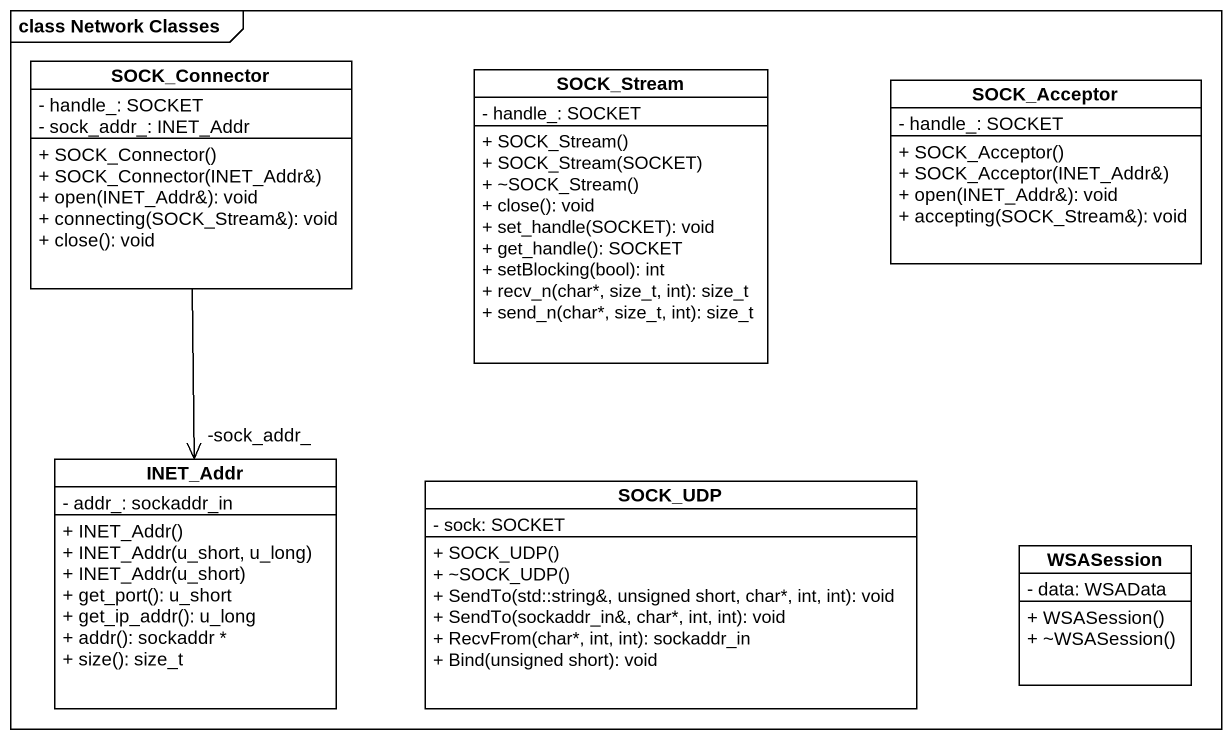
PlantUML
@startuml
mainframe class Network Classes
hide circle
hide empty members
skinparam classAttributeIconSize 0
class SOCK_Connector {
  - handle_: SOCKET
  - sock_addr_: INET_Addr
  + SOCK_Connector()
  + SOCK_Connector(INET_Addr&)
  + open(INET_Addr&): void
  + connecting(SOCK_Stream&): void
  + close(): void
}
class SOCK_Stream {
  - handle_: SOCKET
  + SOCK_Stream()
  + SOCK_Stream(SOCKET)
  + ~SOCK_Stream()
  + close(): void
  + set_handle(SOCKET): void
  + get_handle(): SOCKET
  + setBlocking(bool): int
  + recv_n(char*, size_t, int): size_t
  + send_n(char*, size_t, int): size_t
}
class SOCK_Acceptor {
  - handle_: SOCKET
  + SOCK_Acceptor()
  + SOCK_Acceptor(INET_Addr&)
  + open(INET_Addr&): void
  + accepting(SOCK_Stream&): void
}
class INET_Addr {
  - addr_: sockaddr_in
  + INET_Addr()
  + INET_Addr(u_short, u_long)
  + INET_Addr(u_short)
  + get_port(): u_short
  + get_ip_addr(): u_long
  + addr(): sockaddr *
  + size(): size_t
}
class SOCK_UDP {
  - sock: SOCKET
  + SOCK_UDP()
  + ~SOCK_UDP()
  + SendTo(std::string&, unsigned short, char*, int, int): void
  + SendTo(sockaddr_in&, char*, int, int): void
  + RecvFrom(char*, int, int): sockaddr_in
  + Bind(unsigned short): void
}
class WSASession {
  - data: WSAData
  + WSASession()
  + ~WSASession()
}
SOCK_Connector --> "-sock_addr_" INET_Addr
@enduml
